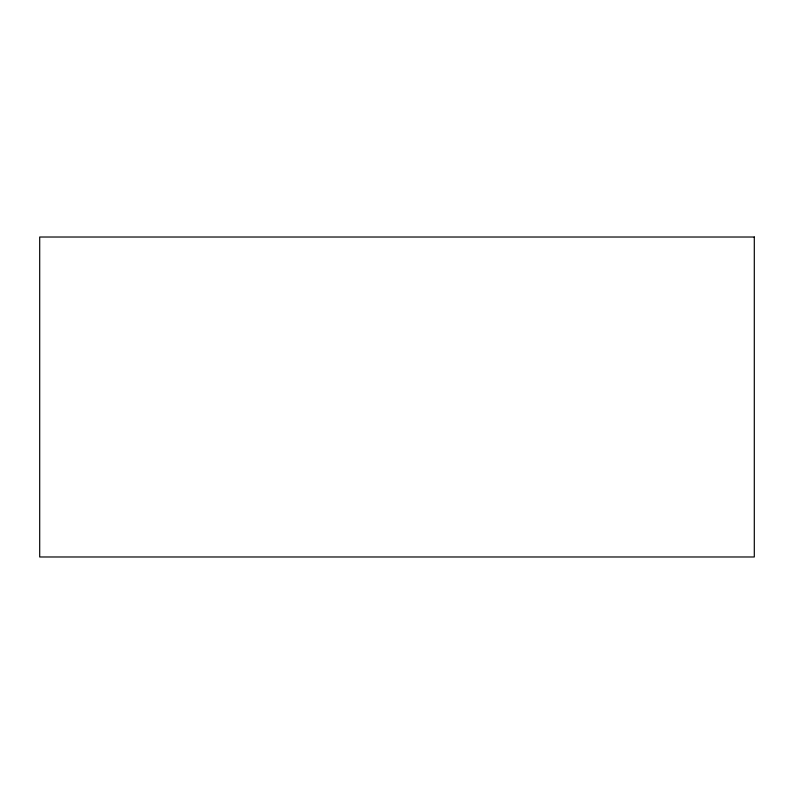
<?xml version="1.0" encoding="UTF-8"?>
<svg xmlns="http://www.w3.org/2000/svg" width="794" height="794" viewBox="0 0 794 794"><rect width="100%" height="100%" fill="white"/><g stroke="black" fill="none" stroke-linecap="round" stroke-linejoin="round"><path stroke-width="1.19" d="M754.3 237.019L39.7 237.019L39.7 556.981L754.3 556.981L754.3 237.019"/></g></svg>
